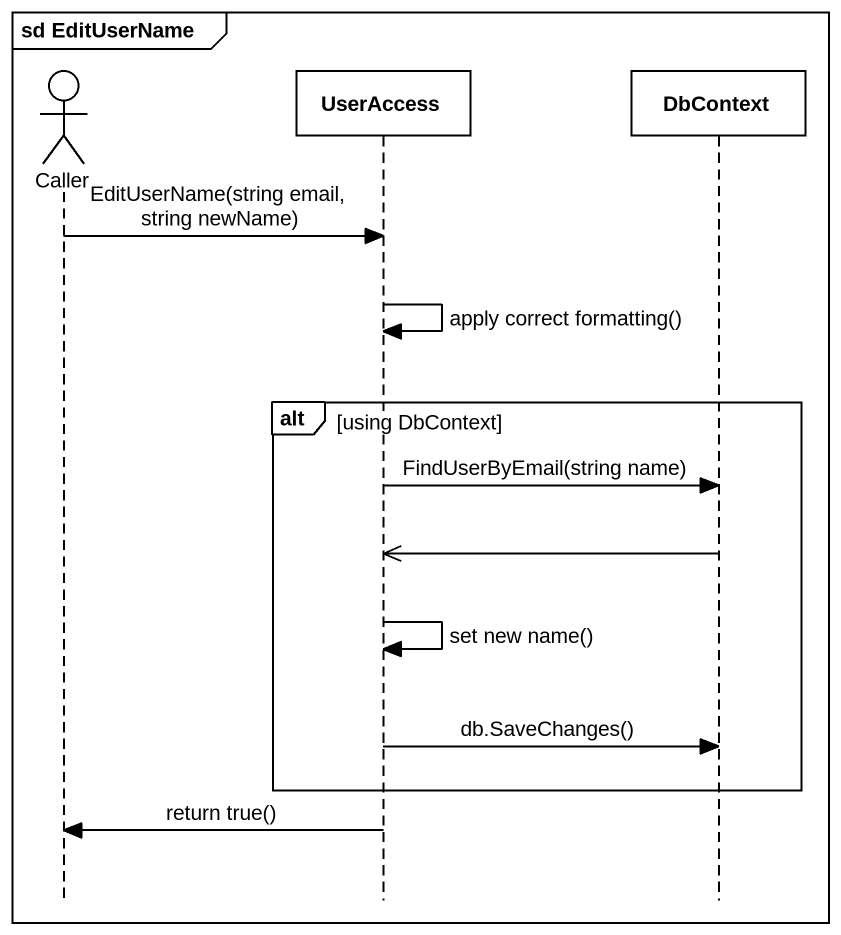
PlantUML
@startuml
mainframe sd EditUserName
hide footbox
actor Caller
participant UserAccess
participant DbContext

Caller -> UserAccess : EditUserName(string email, string newName)
UserAccess -> UserAccess : apply correct formatting()
alt using DbContext
  UserAccess -> DbContext : FindUserByEmail(string name)
  DbContext ->> UserAccess
  UserAccess -> UserAccess : set new name()
  UserAccess -> DbContext : db.SaveChanges()
end
UserAccess -> Caller : return true()
@enduml
